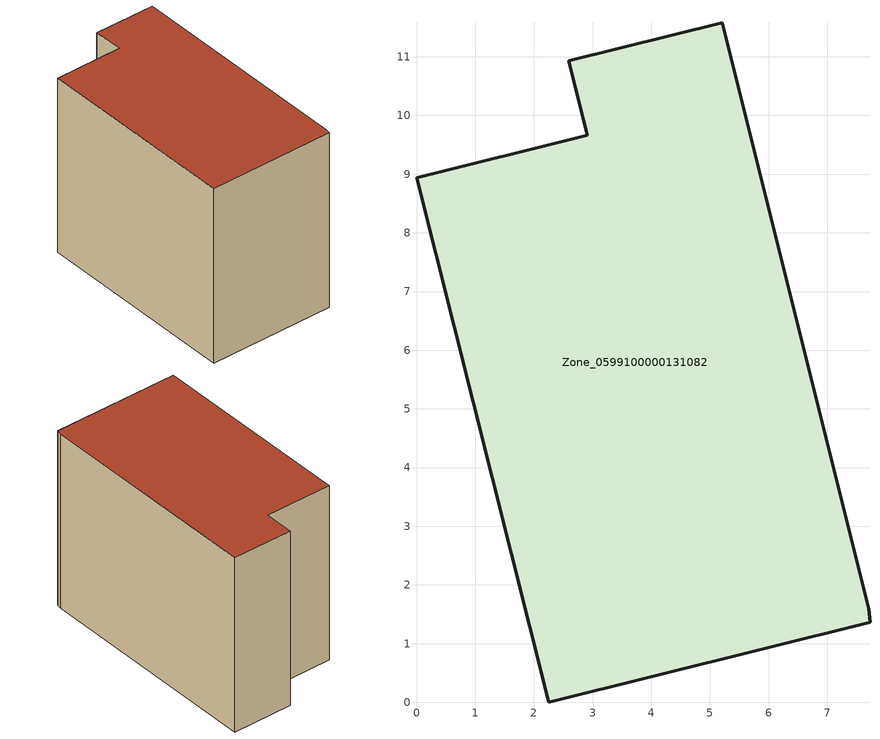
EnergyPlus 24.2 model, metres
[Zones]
Zone_0599100000131082
 floor ground (C_G): 2.25,0 0,8.94 2.91,9.66 2.59,10.93 5.21,11.58 7.71,1.59 7.73,1.36 z0
 wall outside (C_F): 7.71,1.59 5.21,11.58 2.59,10.93 2.91,9.66 0,8.94 2.25,0 7.73,1.36 7.71,1.59 z0:8.12
 roof outside (C_R): 2.25,0 7.73,1.36 7.71,1.59 5.21,11.58 2.59,10.93 2.91,9.66 0,8.94 z8.12
[BUILDING]
Pand.0599100000131082: North Axis=0; Terrain=City; Loads Convergence Tolerance Value=0.04; Temperature Convergence Tolerance Value=0.4; Solar Distribution=FullExterior; Maximum Number of Warmup Days=25; Minimum Number of Warmup Days=1
[Site:Location]
Rotterdam.The.Hague.AP_ZH_NLD Design_Conditions: Latitude=51.96; Longitude=4.45; Time Zone=1; Elevation=-4.5
[SITE:GROUNDTEMPERATURE:BUILDINGSURFACE]
18, 18, 18, 18, 18, 18, 18, 18, 18, 18, 18, 18
[MATERIAL] Thermal Absorptance=0.9; Solar Absorptance=0.7; Visible Absorptance=0.7
Name | Roughness | Thickness | Conductivity | Density | Specific Heat
G.TC.1975-1991 | MediumSmooth | 0.15 | 0.288461 | 540 | 1210
F.TC.1975-1991 | Rough | 0.3 | 0.230769 | 1920 | 840
R.TC.1975-1991 | MediumRough | 0.2 | 0.153846 | 1500 | 1000
[CONSTRUCTION]
C_G: G.TC.1975-1991
C_F: F.TC.1975-1991
C_R: R.TC.1975-1991
[ZONE]
Zone_0599100000131082: Type=1; Multiplier=1; Ceiling Height=Autocalculate; Volume=Autocalculate; Floor Area=autocalculate; Part of Total Floor Area=Yes
[ZONEINFILTRATION:DESIGNFLOWRATE]
Infil_Zone_0599100000131082: Zone or ZoneList or Space or SpaceList=Zone_0599100000131082; Schedule=AlwaysOn; Design Flow Rate Calculation Method=Flow/Area; Flow Rate per Floor Area=0.003; Constant Term Coefficient=1; Temperature Term Coefficient=0; Velocity Term Coefficient=0; Velocity Squared Term Coefficient=0
[HVACTEMPLATE:ZONE:IDEALLOADSAIRSYSTEM]
Zone_0599100000131082: Maximum Heating Supply Air Temperature=50; Minimum Cooling Supply Air Temperature=13; Maximum Heating Supply Air Humidity Ratio=0.0156; Minimum Cooling Supply Air Humidity Ratio=0.0077; Heating Limit=NoLimit; Cooling Limit=NoLimit; Dehumidification Control Type=ConstantSensibleHeatRatio; Cooling Sensible Heat Ratio=0.7; Dehumidification Setpoint=60; Humidification Control Type=None; Humidification Setpoint=30; Outdoor Air Method=None; Outdoor Air Flow Rate per Person=0.00944; Outdoor Air Flow Rate per Zone Floor Area=0; Outdoor Air Flow Rate per Zone=0; Demand Controlled Ventilation Type=None; Outdoor Air Economizer Type=NoEconomizer; Heat Recovery Type=None; Sensible Heat Recovery Effectiveness=0.7; Latent Heat Recovery Effectiveness=0.65
[ZONECONTROL:THERMOSTAT]
ThermostatControl_Zone_0599100000131082: Zone or ZoneList=Zone_0599100000131082; Control Type Schedule=DualSetpointControlType; Control 1=Thermostat_Zone_0599100000131082; Temperature Difference Between Cutout And Setpoint=0
[THERMOSTATSETPOINT:DUALSETPOINT]
Thermostat_Zone_0599100000131082: Heating Setpoint Temperature Schedule=HeatingSetpoint_Zone_0599100000131082; Cooling Setpoint Temperature Schedule=CoolingSetpoint_Zone_0599100000131082
[SCHEDULE:COMPACT]
HeatingSetpoint_Zone_0599100000131082: Through: 12/31, For: AllDays, Until: 24:00, 21
CoolingSetpoint_Zone_0599100000131082: Through: 12/31, For: AllDays, Until: 24:00, 24
DualSetpointControlType: Through: 12/31, For: AllDays, Until: 24:00, 4
AlwaysOn: Through: 12/31, For: AllDays, Until: 24:00, 1
